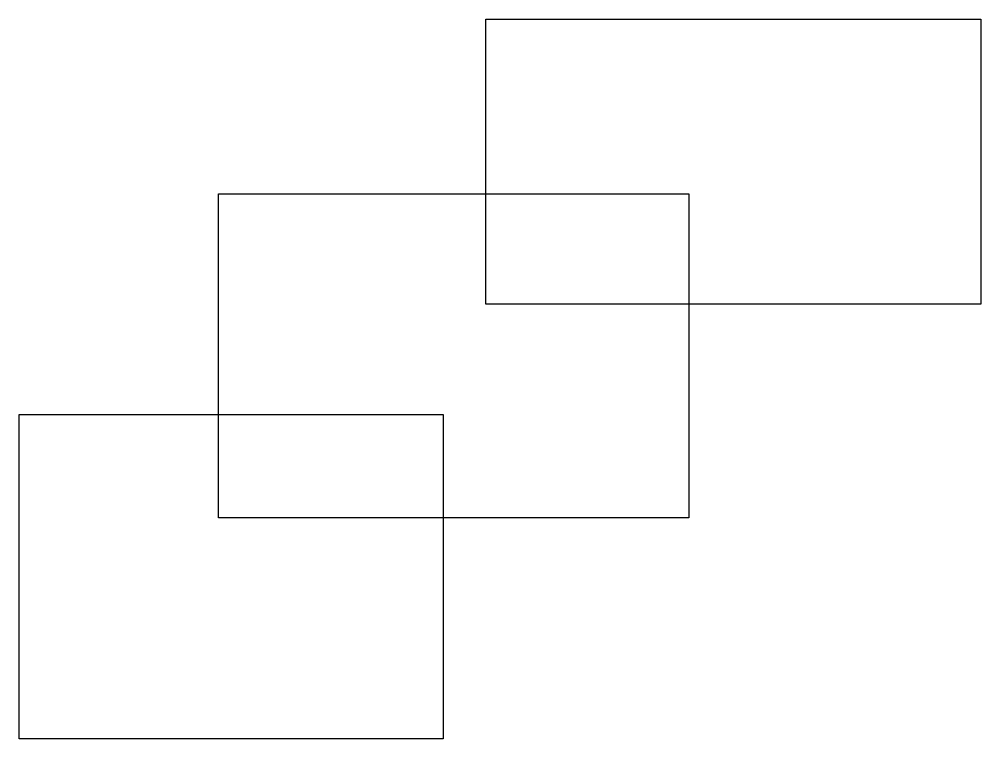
# Model space of a CAD drawing. Header units: millimetres. Extents: x 56 to 326, y 60 to 262.
import ezdxf

# ---------------------------------------------------------------- set-up
doc = ezdxf.new("R2010")
doc.units = ezdxf.units.MM

msp = doc.modelspace()

# ---------------------------------------------------------------- linework, layer by layer
at = {"layer": '', "color": 5, "linetype": 'Continuous'}
msp.add_lwpolyline([(326, 182), (187, 182), (187, 262), (326, 262), (326, 182)], close=True, dxfattribs=at)
at = {"layer": '', "color": 1, "linetype": 'Continuous'}
msp.add_lwpolyline([(244, 122), (112, 122), (112, 213), (244, 213), (244, 122)], close=True, dxfattribs=at)
at = {"layer": '', "color": 7, "linetype": 'Continuous'}
msp.add_lwpolyline([(175, 60), (56, 60), (56, 151), (175, 151), (175, 60)], close=True, dxfattribs=at)

doc.saveas('drawing.dxf')
